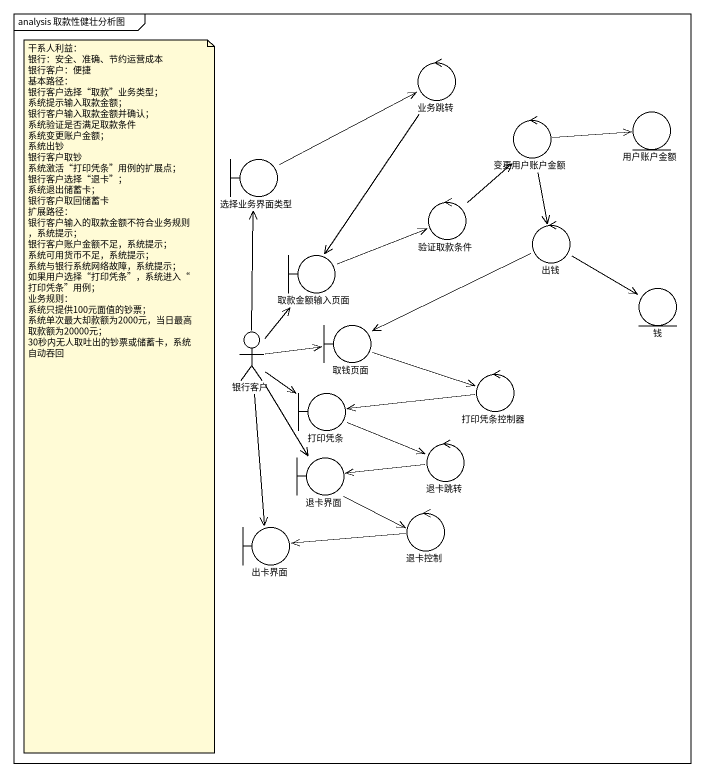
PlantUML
@startuml
mainframe analysis 取款性健壮分析图
control 业务跳转
control 变更用户账户金额
entity 用户账户金额
boundary 选择业务界面类型
control 验证取款条件
control 出钱
boundary 取款金额输入页面
entity 钱
actor 银行客户
boundary 取钱页面
boundary 打印凭条
control 打印凭条控制器
boundary 退卡界面
control 退卡跳转
boundary 出卡界面
control 退卡控制
业务跳转 --> 取款金额输入页面
变更用户账户金额 -right-> 用户账户金额
变更用户账户金额 --> 出钱
选择业务界面类型 -right-> 业务跳转
验证取款条件 -up-> 变更用户账户金额
出钱 -right-> 钱
出钱 -left-> 取钱页面
取款金额输入页面 -right-> 验证取款条件
银行客户 -up-> 选择业务界面类型
银行客户 -up-> 取款金额输入页面
银行客户 -right-> 取钱页面
银行客户 --> 打印凭条
银行客户 --> 退卡界面
银行客户 --> 出卡界面
取钱页面 -right-> 打印凭条控制器
打印凭条 -right-> 退卡跳转
打印凭条控制器 -left-> 打印凭条
退卡界面 -right-> 退卡控制
退卡跳转 -left-> 退卡界面
退卡控制 -left-> 出卡界面
note as N1
  干系人利益：
  银行：安全、准确、节约运营成本
  银行客户：便捷
  基本路径：
  银行客户选择“取款”业务类型；
  系统提示输入取款金额；
  银行客户输入取款金额并确认；
  系统验证是否满足取款条件
  系统变更账户金额；
  系统出钞
  银行客户取钞
  系统激活“打印凭条”用例的扩展点；
  银行客户选择“退卡”；
  系统退出储蓄卡；
  银行客户取回储蓄卡
  扩展路径：
  银行客户输入的取款金额不符合业务规则，系统提示；
  银行客户账户金额不足，系统提示；
  系统可用货币不足，系统提示；
  系统与银行系统网络故障，系统提示；
  如果用户选择“打印凭条”，系统进入“打印凭条”用例；
  业务规则：
  系统只提供100元面值的钞票；
  系统单次最大却款额为2000元，当日最高取款额为20000元；
  30秒内无人取吐出的钞票或储蓄卡，系统自动吞回
end note
@enduml
